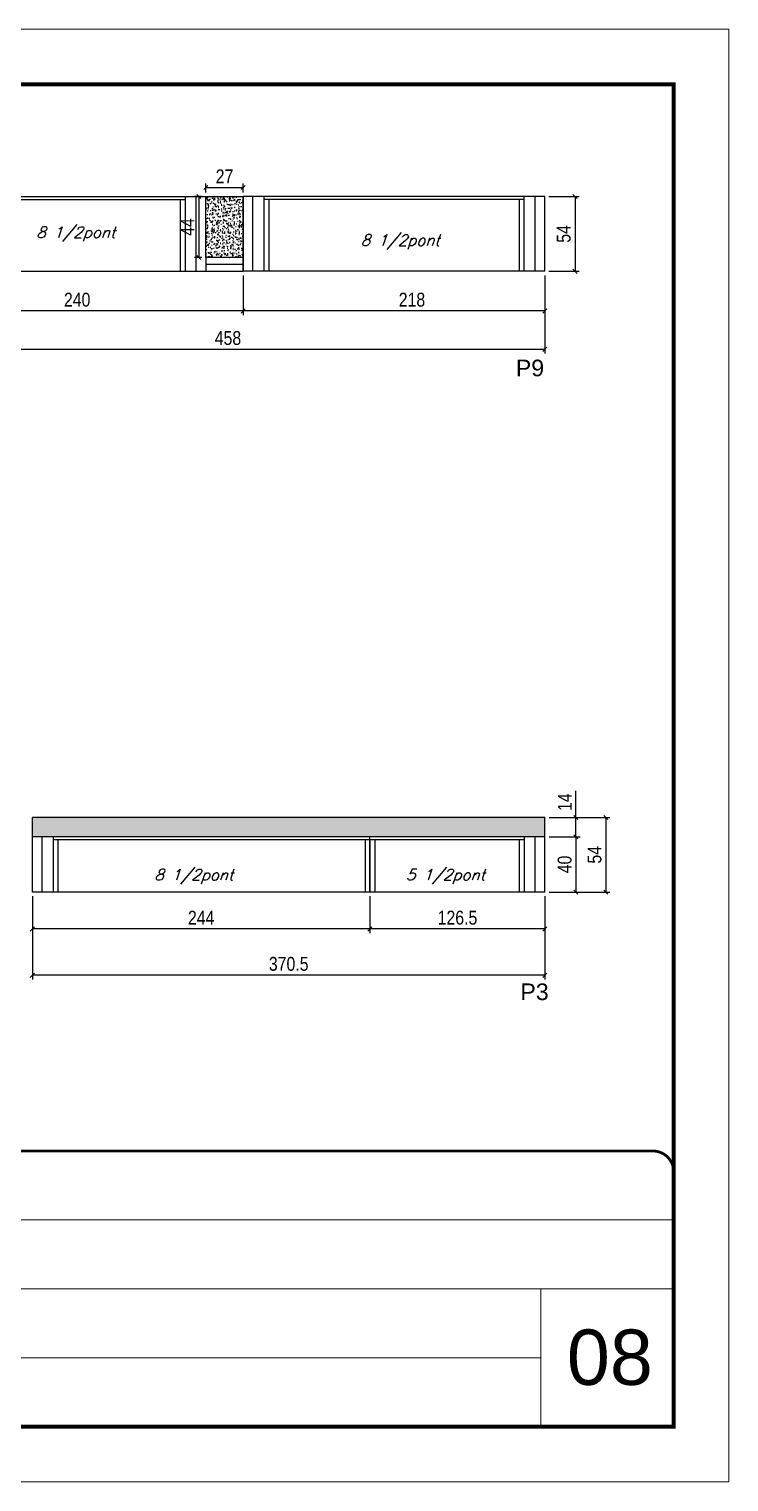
# Model space of a CAD drawing. Header units: millimetres. Extents: x 2921 to 9246, y 316 to 11751.
# Drawn here: x 8655 to 9161, y 8356 to 9406 of the extents above; entities that cross this region are included whole.
import ezdxf

# ---------------------------------------------------------------- set-up
doc = ezdxf.new("R2010")
doc.units = ezdxf.units.MM
doc.linetypes.add('CONTINUO', pattern=[0])
doc.linetypes.add('DASHED', pattern=[0.75, 0.5, -0.25])
for name, color, linetype in [('1', 3, 'Continuous'), ('5', 5, 'Continuous'), ('COTA', 241, 'Continuous'), ('Painéis', 200, 'Continuous'), ('SARR_2.2x7', 40, 'Continuous'), ('SARR_3.5x7', 81, 'Continuous'), ('SARR_EDITAR', 141, 'Continuous'), ('texto', 7, 'Continuous')]:
    doc.layers.add(name, color=color, linetype=linetype)
for name, color, linetype, lineweight in [('CARIMBO', 255, 'Continuous', 9), ('Folhas', 255, 'Continuous', 9), ('SARRAFO DE PRESSAO', 251, 'DASHED', 9)]:
    doc.layers.add(name, color=color, linetype=linetype, lineweight=lineweight)
doc.styles.add('arial', font='arial.ttf')
doc.styles.add('COTA TECNICA', font='techl___.ttf', dxfattribs={"height": 10})
doc.styles.add('COTA TECNICA-50', font='techl___.ttf', dxfattribs={"height": 10})
doc.styles.add('Romans', font='romans.shx')
doc.styles.get("Standard").update_dxf_attribs({"font": 'arial.ttf'})
doc.dimstyles.new('COTA PAINEL-50', dxfattribs={"dimtxt": 10, "dimasz": 3, "dimexe": 3, "dimexo": 3, "dimgap": 3, "dimtad": 1, "dimdec": 1, "dimzin": 12, "dimdsep": 46, "dimtxsty": 'COTA TECNICA-50', "dimblk1": 'OBLIQUE', "dimblk2": 'OBLIQUE', "dimsah": 1, "dimcen": 0.9, "dimclrd": 4, "dimclre": 4, "dimclrt": 240, "dimadec": 1, "dimazin": 3, "dimtfac": 1, "dimtdec": 1, "dimtmove": 0, "dimatfit": 3, "dimfxl": 1, "dimtolj": 1, "dimtzin": 12, "dimarcsym": 0})
doc.dimstyles.new('PAINEL', dxfattribs={"dimtxt": 10, "dimasz": 3, "dimexe": 3, "dimexo": 3, "dimgap": 3, "dimtad": 1, "dimdec": 1, "dimzin": 12, "dimdsep": 46, "dimtxsty": 'COTA TECNICA', "dimblk1": 'OBLIQUE', "dimblk2": 'OBLIQUE', "dimsah": 1, "dimcen": 0.9, "dimclrd": 4, "dimclre": 4, "dimclrt": 240, "dimadec": 1, "dimazin": 3, "dimtfac": 1, "dimtdec": 1, "dimtmove": 0, "dimatfit": 3, "dimfxl": 1, "dimtolj": 1, "dimtzin": 12, "dimarcsym": 0})

# ---------------------------------------------------------------- blocks, each defined once
blk = doc.blocks.new('9999999999')
at = {"color": 30, "linetype": 'CONTINUO'}
for p, q in [((98564.6, 34379.6), (99584, 34379.6)), ((98564.6, 34329.8), (99488, 34329.8)), ((99584, 34329.8), (99488, 34329.8)), ((99488, 34329.8), (99488, 34230.2)), ((98564.6, 34280), (99488, 34280))]:
    blk.add_line(p, q, dxfattribs=at)
at = {"color": 30, "linetype": 'CONTINUO', "const_width": 2}
blk.add_lwpolyline([(99584, 34230.2), (99584, 34414.4, 0.414214), (99569, 34429.4), (98229, 34429.4, 0.414214), (98214, 34414.4), (98214, 34245.2, 0.414214), (98229, 34230.2), (99584, 34230.2)], format="xyb", dxfattribs=at)
at = {"layer": 'Folhas'}
blk.add_lwpolyline([(98139, 34190.2), (99624, 34190.2), (99624, 35240.2), (98139, 35240.2)], close=True, dxfattribs=at)
at = {"layer": 'Folhas', "color": 30, "const_width": 3}
blk.add_lwpolyline([(98214, 34230.2), (99584, 34230.2), (99584, 35200.2), (98214, 35200.2)], close=True, dxfattribs=at)
blk = doc.blocks.new('_Oblique')
at = {"layer": '1', "color": 0, "lineweight": -2}
blk.add_line((-0.5, -0.5), (0.5, 0.5), dxfattribs=at)
blk = doc.blocks.new('*D809')
at = {"layer": 'COTA', "color": 4, "linetype": 'ByBlock', "lineweight": -2, "transparency": 16777216}
for p, q in [((8570, 9227.9), (8570, 9171.5)), ((9028, 9227.9), (9028, 9171.5)), ((8570, 9174.5), (9028, 9174.5))]:
    blk.add_line(p, q, dxfattribs=at)
at = {"layer": 'Defpoints', "color": 0, "linetype": 'ByBlock', "transparency": 16777216}
for p in [(8570, 9230.9), (9028, 9230.9), (9028, 9174.5)]:
    blk.add_point(p, dxfattribs=at)
at = {"layer": 'COTA', "color": 4, "linetype": 'ByBlock', "lineweight": -2, "transparency": 16777216, "xscale": 3, "yscale": 3, "zscale": 3, "rotation": 180}
blk.add_blockref('_Oblique', (8570, 9174.5), dxfattribs=at)
at = {"layer": 'COTA', "color": 4, "linetype": 'ByBlock', "lineweight": -2, "transparency": 16777216, "xscale": 3, "yscale": 3, "zscale": 3}
blk.add_blockref('_Oblique', (9028, 9174.5), dxfattribs=at)
at = {"layer": 'COTA', "color": 240, "linetype": 'ByBlock', "transparency": 16777216, "insert": (8799, 9182.6), "char_height": 10, "attachment_point": 5, "style": 'COTA TECNICA'}
blk.add_mtext('\\A1;458', dxfattribs=at)
blk = doc.blocks.new('*D1178')
at = {"layer": 'COTA', "color": 4, "lineweight": -2, "transparency": 16777216}
for p, q in [((8810, 9227.9), (8810, 9199.2)), ((9028, 9227.9), (9028, 9199.2)), ((9028, 9202.2), (8810, 9202.2))]:
    blk.add_line(p, q, dxfattribs=at)
at = {"layer": 'Defpoints', "color": 0, "transparency": 16777216}
for p in [(8810, 9230.9), (9028, 9230.9), (8810, 9202.2)]:
    blk.add_point(p, dxfattribs=at)
at = {"layer": 'COTA', "color": 4, "lineweight": -2, "transparency": 16777216, "xscale": 3, "yscale": 3, "zscale": 3, "rotation": 180}
blk.add_blockref('_Oblique', (8810, 9202.2), dxfattribs=at)
at = {"layer": 'COTA', "color": 4, "lineweight": -2, "transparency": 16777216, "xscale": 3, "yscale": 3, "zscale": 3}
blk.add_blockref('_Oblique', (9028, 9202.2), dxfattribs=at)
at = {"layer": 'COTA', "color": 240, "transparency": 16777216, "insert": (8932, 9210.3), "char_height": 10, "attachment_point": 5, "style": 'COTA TECNICA'}
blk.add_mtext('\\A1;218 ', dxfattribs=at)
blk = doc.blocks.new('*D810')
at = {"layer": 'COTA', "color": 4, "lineweight": -2, "transparency": 16777216}
for p, q in [((8570, 9227.9), (8570, 9199.2)), ((8810, 9227.9), (8810, 9199.2)), ((8810, 9202.2), (8570, 9202.2))]:
    blk.add_line(p, q, dxfattribs=at)
at = {"layer": 'Defpoints', "color": 0, "transparency": 16777216}
for p in [(8570, 9230.9), (8810, 9230.9), (8570, 9202.2)]:
    blk.add_point(p, dxfattribs=at)
at = {"layer": 'COTA', "color": 4, "lineweight": -2, "transparency": 16777216, "xscale": 3, "yscale": 3, "zscale": 3, "rotation": 180}
blk.add_blockref('_Oblique', (8570, 9202.2), dxfattribs=at)
at = {"layer": 'COTA', "color": 4, "lineweight": -2, "transparency": 16777216, "xscale": 3, "yscale": 3, "zscale": 3}
blk.add_blockref('_Oblique', (8810, 9202.2), dxfattribs=at)
at = {"layer": 'COTA', "color": 240, "transparency": 16777216, "insert": (8690, 9210.3), "char_height": 10, "attachment_point": 5, "style": 'COTA TECNICA'}
blk.add_mtext('\\A1;240', dxfattribs=at)
blk = doc.blocks.new('*D1179')
at = {"layer": 'COTA', "color": 4, "lineweight": -2, "transparency": 16777216}
for p, q in [((8783, 9287.9), (8783, 9294.4)), ((8810, 9287.9), (8810, 9294.4)), ((8783, 9291.4), (8810, 9291.4))]:
    blk.add_line(p, q, dxfattribs=at)
at = {"layer": 'Defpoints', "color": 0, "transparency": 16777216}
for p in [(8783, 9284.9), (8810, 9291.4), (8810, 9284.9)]:
    blk.add_point(p, dxfattribs=at)
at = {"layer": 'COTA', "color": 4, "lineweight": -2, "transparency": 16777216, "xscale": 3, "yscale": 3, "zscale": 3, "rotation": 180}
blk.add_blockref('_Oblique', (8783, 9291.4), dxfattribs=at)
at = {"layer": 'COTA', "color": 4, "lineweight": -2, "transparency": 16777216, "xscale": 3, "yscale": 3, "zscale": 3}
blk.add_blockref('_Oblique', (8810, 9291.4), dxfattribs=at)
at = {"layer": 'COTA', "color": 240, "transparency": 16777216, "insert": (8796.5, 9299.5), "char_height": 10, "attachment_point": 5, "style": 'COTA TECNICA'}
blk.add_mtext('\\A1;27', dxfattribs=at)
blk = doc.blocks.new('*D811')
at = {"layer": 'COTA', "color": 4, "lineweight": -2, "transparency": 16777216}
for p, q in [((9031, 9284.9), (9052.9, 9284.9)), ((9049.9, 9284.9), (9049.9, 9230.9)), ((9031, 9230.9), (9052.9, 9230.9))]:
    blk.add_line(p, q, dxfattribs=at)
at = {"layer": 'Defpoints', "color": 0, "transparency": 16777216}
for p in [(9028, 9284.9), (9028, 9230.9), (9049.9, 9230.9)]:
    blk.add_point(p, dxfattribs=at)
at = {"layer": 'COTA', "color": 4, "lineweight": -2, "transparency": 16777216, "xscale": 3, "yscale": 3, "zscale": 3}
for p, rotation in [((9049.9, 9284.9), 90), ((9049.9, 9230.9), 270)]:
    blk.add_blockref('_Oblique', p, dxfattribs=dict(at, rotation=rotation))
at = {"layer": 'COTA', "color": 240, "transparency": 16777216, "insert": (9041.7, 9257.9), "char_height": 10, "attachment_point": 5, "rotation": 90, "style": 'COTA TECNICA-50'}
blk.add_mtext('\\A1;54', dxfattribs=at)
blk = doc.blocks.new('*D1192')
at = {"layer": 'COTA', "color": 4, "lineweight": -2, "transparency": 16777216}
for p, q in [((8780, 9284.9), (8774.9, 9284.9)), ((8777.9, 9284.9), (8777.9, 9240.9)), ((8780, 9240.9), (8774.9, 9240.9))]:
    blk.add_line(p, q, dxfattribs=at)
at = {"layer": 'Defpoints', "color": 0, "transparency": 16777216}
for p in [(8783, 9284.9), (8777.9, 9240.9), (8783, 9240.9)]:
    blk.add_point(p, dxfattribs=at)
at = {"layer": 'COTA', "color": 4, "lineweight": -2, "transparency": 16777216, "xscale": 3, "yscale": 3, "zscale": 3}
for p, rotation in [((8777.9, 9284.9), 90), ((8777.9, 9240.9), 270)]:
    blk.add_blockref('_Oblique', p, dxfattribs=dict(at, rotation=rotation))
at = {"layer": 'COTA', "color": 240, "transparency": 16777216, "insert": (8769.8, 9262.9), "char_height": 10, "attachment_point": 5, "rotation": 90, "style": 'COTA TECNICA'}
blk.add_mtext('\\A1;44', dxfattribs=at)
blk = doc.blocks.new('*D1242')
at = {"layer": 'COTA', "color": 4, "linetype": 'ByBlock', "lineweight": -2, "transparency": 16777216}
for p, q in [((8901.6, 8779.2), (8901.6, 8752.6)), ((9028.1, 8779.2), (9028.1, 8752.6)), ((9028.1, 8755.6), (8901.6, 8755.6))]:
    blk.add_line(p, q, dxfattribs=at)
at = {"layer": 'Defpoints', "color": 0, "linetype": 'ByBlock', "transparency": 16777216}
for p in [(8901.6, 8782.2), (9028.1, 8782.2), (8901.6, 8755.6)]:
    blk.add_point(p, dxfattribs=at)
at = {"layer": 'COTA', "color": 4, "linetype": 'ByBlock', "lineweight": -2, "transparency": 16777216, "xscale": 3, "yscale": 3, "zscale": 3, "rotation": 180}
blk.add_blockref('_Oblique', (8901.6, 8755.6), dxfattribs=at)
at = {"layer": 'COTA', "color": 4, "linetype": 'ByBlock', "lineweight": -2, "transparency": 16777216, "xscale": 3, "yscale": 3, "zscale": 3}
blk.add_blockref('_Oblique', (9028.1, 8755.6), dxfattribs=at)
at = {"layer": 'COTA', "color": 240, "linetype": 'ByBlock', "transparency": 16777216, "insert": (8964.9, 8763.7), "char_height": 10, "attachment_point": 5, "style": 'COTA TECNICA'}
blk.add_mtext('\\A1;126.5', dxfattribs=at)
blk = doc.blocks.new('*D1243')
at = {"layer": 'COTA', "color": 4, "linetype": 'ByBlock', "lineweight": -2, "transparency": 16777216}
for p, q in [((8657.6, 8779.2), (8657.6, 8752.6)), ((8901.6, 8779.2), (8901.6, 8752.6)), ((8901.6, 8755.6), (8657.6, 8755.6))]:
    blk.add_line(p, q, dxfattribs=at)
at = {"layer": 'Defpoints', "color": 0, "linetype": 'ByBlock', "transparency": 16777216}
for p in [(8657.6, 8782.2), (8901.6, 8782.2), (8657.6, 8755.6)]:
    blk.add_point(p, dxfattribs=at)
at = {"layer": 'COTA', "color": 4, "linetype": 'ByBlock', "lineweight": -2, "transparency": 16777216, "xscale": 3, "yscale": 3, "zscale": 3, "rotation": 180}
blk.add_blockref('_Oblique', (8657.6, 8755.6), dxfattribs=at)
at = {"layer": 'COTA', "color": 4, "linetype": 'ByBlock', "lineweight": -2, "transparency": 16777216, "xscale": 3, "yscale": 3, "zscale": 3}
blk.add_blockref('_Oblique', (8901.6, 8755.6), dxfattribs=at)
at = {"layer": 'COTA', "color": 240, "linetype": 'ByBlock', "transparency": 16777216, "insert": (8779.6, 8763.7), "char_height": 10, "width": 210.731, "attachment_point": 5, "style": 'COTA TECNICA'}
blk.add_mtext('\\A1;244', dxfattribs=at)
blk = doc.blocks.new('*D1244')
at = {"layer": 'COTA', "color": 4, "linetype": 'ByBlock', "lineweight": -2, "transparency": 16777216}
for p, q in [((8657.6, 8779.2), (8657.6, 8719.1)), ((9028.1, 8779.2), (9028.1, 8719.1)), ((9028.1, 8722.1), (8657.6, 8722.1))]:
    blk.add_line(p, q, dxfattribs=at)
at = {"layer": 'Defpoints', "color": 0, "linetype": 'ByBlock', "transparency": 16777216}
for p in [(8657.6, 8782.2), (9028.1, 8782.2), (8657.6, 8722.1)]:
    blk.add_point(p, dxfattribs=at)
at = {"layer": 'COTA', "color": 4, "linetype": 'ByBlock', "lineweight": -2, "transparency": 16777216, "xscale": 3, "yscale": 3, "zscale": 3, "rotation": 180}
blk.add_blockref('_Oblique', (8657.6, 8722.1), dxfattribs=at)
at = {"layer": 'COTA', "color": 4, "linetype": 'ByBlock', "lineweight": -2, "transparency": 16777216, "xscale": 3, "yscale": 3, "zscale": 3}
blk.add_blockref('_Oblique', (9028.1, 8722.1), dxfattribs=at)
at = {"layer": 'COTA', "color": 240, "linetype": 'ByBlock', "transparency": 16777216, "insert": (8842.9, 8730.3), "char_height": 10, "attachment_point": 5, "style": 'COTA TECNICA'}
blk.add_mtext('\\A1;370.5', dxfattribs=at)
blk = doc.blocks.new('*D1245')
at = {"layer": 'COTA', "color": 4, "lineweight": -2, "transparency": 16777216}
for p, q in [((9031.1, 8822.2), (9053.5, 8822.2)), ((9050.5, 8822.2), (9050.5, 8782.2)), ((9031.1, 8782.2), (9053.5, 8782.2))]:
    blk.add_line(p, q, dxfattribs=at)
at = {"layer": 'Defpoints', "color": 0, "transparency": 16777216}
for p in [(9028.1, 8822.2), (9028.1, 8782.2), (9050.5, 8782.2)]:
    blk.add_point(p, dxfattribs=at)
at = {"layer": 'COTA', "color": 4, "lineweight": -2, "transparency": 16777216, "xscale": 3, "yscale": 3, "zscale": 3}
for p, rotation in [((9050.5, 8822.2), 90), ((9050.5, 8782.2), 270)]:
    blk.add_blockref('_Oblique', p, dxfattribs=dict(at, rotation=rotation))
at = {"layer": 'COTA', "color": 240, "transparency": 16777216, "insert": (9042.4, 8802.2), "char_height": 10, "attachment_point": 5, "rotation": 90, "style": 'COTA TECNICA-50'}
blk.add_mtext('\\A1;40', dxfattribs=at)
blk = doc.blocks.new('*D1246')
at = {"layer": 'COTA', "color": 4, "lineweight": -2, "transparency": 16777216}
for p, q in [((9050.5, 8836.2), (9050.5, 8855.3)), ((9031.1, 8836.2), (9053.5, 8836.2)), ((9050.5, 8822.2), (9050.5, 8836.2)), ((9031.1, 8822.2), (9053.5, 8822.2))]:
    blk.add_line(p, q, dxfattribs=at)
at = {"layer": 'Defpoints', "color": 0, "transparency": 16777216}
for p in [(9028.1, 8836.2), (9050.5, 8836.2), (9028.1, 8822.2)]:
    blk.add_point(p, dxfattribs=at)
at = {"layer": 'COTA', "color": 4, "lineweight": -2, "transparency": 16777216, "xscale": 3, "yscale": 3, "zscale": 3}
for p, rotation in [((9050.5, 8836.2), 90), ((9050.5, 8822.2), 270)]:
    blk.add_blockref('_Oblique', p, dxfattribs=dict(at, rotation=rotation))
at = {"layer": 'COTA', "color": 240, "transparency": 16777216, "insert": (9042.5, 8847.2), "char_height": 10, "attachment_point": 5, "rotation": 90, "style": 'COTA TECNICA-50'}
blk.add_mtext('\\A1;14', dxfattribs=at)
blk = doc.blocks.new('*D1247')
at = {"layer": 'COTA', "color": 4, "lineweight": -2, "transparency": 16777216}
for p, q in [((9031.1, 8836.2), (9075.1, 8836.2)), ((9072.1, 8836.2), (9072.1, 8782.2)), ((9031.1, 8782.2), (9075.1, 8782.2))]:
    blk.add_line(p, q, dxfattribs=at)
at = {"layer": 'Defpoints', "color": 0, "transparency": 16777216}
for p in [(9028.1, 8836.2), (9028.1, 8782.2), (9072.1, 8782.2)]:
    blk.add_point(p, dxfattribs=at)
at = {"layer": 'COTA', "color": 4, "lineweight": -2, "transparency": 16777216, "xscale": 3, "yscale": 3, "zscale": 3}
for p, rotation in [((9072.1, 8836.2), 90), ((9072.1, 8782.2), 270)]:
    blk.add_blockref('_Oblique', p, dxfattribs=dict(at, rotation=rotation))
at = {"layer": 'COTA', "color": 240, "transparency": 16777216, "insert": (9064, 8809.2), "char_height": 10, "attachment_point": 5, "rotation": 90, "style": 'COTA TECNICA-50'}
blk.add_mtext('\\A1;54', dxfattribs=at)

msp = doc.modelspace()

# ---------------------------------------------------------------- hatches: boundary and pattern name
at = {"layer": 'COTA', "linetype": 'ByBlock'}
h = msp.add_hatch(dxfattribs=at)
h.set_pattern_fill('AR-CONC', color=256, scale=0.03)
h.set_pattern_definition([(50, (6761.2533, -7270.898), (5.4655401, -0.4781726), [0.5715, -6.2865]), (355, (6761.2533, -7270.898), (-1.0573026, 5.7317054), [0.4572, -5.0292175]), (100.451445, (6761.709, -7270.9377), (4.4082374, 5.2535326), [0.4857003, -5.3427073]), (46.1842, (6761.253, -7269.374), (8.1323712, -1.2612698), [0.85725, -9.42975]), (96.63556, (6761.931, -7269.479), (7.122124, 7.4227837), [0.7285507, -8.0140682]), (351.18415, (6761.253, -7269.374), (7.122124, 7.4227837), [0.685799, -7.543792]), (21, (6762.0153, -7269.755), (4.5484317, -3.067956), [0.5715, -6.2865]), (326, (6762.0153, -7269.755), (1.8540609, 5.525639), [0.4572, -5.0292]), (71.451445, (6762.3944, -7270.0105), (6.4024926, 2.457683), [0.4857003, -5.3426981]), (37.5, (6761.2533, -7270.8979), (0.0926581, 2.53665117), [0, -4.96824, 0, -5.1054, 0, -5.04825]), (7.5, (6761.2533, -7270.8979), (2.00458988, 3.00541724), [0, -2.91084, 0, -4.85394, 0, -1.92405]), (327.5, (6759.554, -7270.8979), (4.06771786, -0.17186232), [0, -1.905, 0, -5.9436, 0, -7.8867]), (317.5, (6758.792, -7270.898), (4.44387544, 0.7627947), [0, -2.4765, 0, -3.94716, 0, -5.6007])])
h.paths.add_polyline_path([(8782.97, 9284.93), (8782.97, 9270.93), (8782.97, 9240.93), (8809.97, 9240.93), (8809.97, 9284.93)])
h = msp.add_hatch(dxfattribs=at)
h.set_pattern_fill('AR-CONC', color=256, scale=0.03)
h.set_pattern_definition([(50, (-122416.965, -25061.775), (5.46554007, -0.47817257), [0.5715, -6.2865]), (355, (-122416.965, -25061.775), (-1.05730264, 5.73170536), [0.4572, -5.02921753]), (100.4514447, (-122416.5097, -25061.815), (4.40823741, 5.25353256), [0.48570026, -5.34270734]), (46.1842, (-122416.965, -25060.251), (8.13237123, -1.26126984), [0.85725, -9.42975]), (96.6355576, (-122416.2874, -25060.356), (7.122124, 7.42278374), [0.7285507, -8.01406824]), (351.184151, (-122416.965, -25060.251), (7.122124, 7.42278374), [0.685799, -7.54379196]), (21, (-122416.203, -25060.632), (4.54843174, -3.06795595), [0.5715, -6.2865]), (326, (-122416.203, -25060.632), (1.85406085, 5.52563898), [0.4572, -5.0292]), (71.451445, (-122415.824, -25060.8877), (6.40249258, 2.45768307), [0.48570026, -5.34269813]), (37.5, (-122416.9651, -25061.775), (0.092658098, 2.536651166), [0, -4.96824, 0, -5.1054, 0, -5.04825]), (7.5, (-122416.965, -25061.775), (2.004589875, 3.005417245), [0, -2.91084, 0, -4.85394, 0, -1.92405]), (327.5, (-122418.6644, -25061.775), (4.067717855, -0.17186232), [0, -1.905, 0, -5.9436, 0, -7.8867]), (317.5, (-122419.4264, -25061.775), (4.44387544, 0.76279473), [0, -2.4765, 0, -3.94716, 0, -5.6007])])
h.paths.add_polyline_path([(9028.1, 8822.18), (9028.1, 8836.18), (8657.6, 8836.18), (8657.6, 8822.18)])

# ---------------------------------------------------------------- linework, layer by layer
for p, q in [((8782.97, 9284.93), (8809.97, 9284.93)), ((9027.97, 9284.93), (8809.97, 9284.93)), ((9027.97, 9284.93), (9027.97, 9284.93)), ((9028.1, 8836.18), (8657.6, 8836.18)), ((8657.6, 8822.18), (8657.6, 8836.18)), ((9028.1, 8822.18), (9028.1, 8836.18))]:
    msp.add_line(p, q, dxfattribs=at)
at = {"layer": 'Painéis', "linetype": 'ByBlock'}
for p, q in [((8569.97, 9284.93), (8782.97, 9284.93)), ((9027.97, 9284.93), (8809.97, 9284.93)), ((8809.97, 9230.93), (8809.97, 9284.93)), ((9027.97, 9230.93), (9027.97, 9284.93)), ((9027.97, 9230.93), (9027.97, 9284.93)), ((8569.97, 9230.93), (8809.97, 9230.93)), ((9027.97, 9230.93), (8809.97, 9230.93)), ((9028.1, 8822.18), (8657.6, 8822.18)), ((8657.6, 8782.18), (8657.6, 8822.18)), ((8901.6, 8782.18), (8901.6, 8822.18)), ((9028.1, 8782.18), (9028.1, 8822.18)), ((9028.1, 8782.18), (8657.6, 8782.18))]:
    msp.add_line(p, q, dxfattribs=at)
at = {"layer": 'Painéis'}
for p, q in [((8782.97, 9240.93), (8782.97, 9284.93)), ((8809.97, 9240.93), (8782.97, 9240.93)), ((8809.97, 9230.93), (8809.97, 9240.93))]:
    msp.add_line(p, q, dxfattribs=at)
at = {"layer": 'SARR_2.2x7', "linetype": 'Continuous'}
for p, q in [((8584.97, 9282.73), (8767.97, 9282.73)), ((8775.97, 9230.93), (8775.97, 9284.93)), ((8816.97, 9230.93), (8816.97, 9284.93)), ((9012.97, 9282.73), (8824.97, 9282.73)), ((9020.97, 9230.93), (9020.97, 9284.93)), ((8782.97, 9240.93), (8782.97, 9230.93)), ((8664.6, 8782.18), (8664.6, 8822.18)), ((9021.1, 8782.18), (9021.1, 8822.18)), ((8901.6, 8819.98), (8672.6, 8819.98)), ((9013.1, 8819.98), (8901.6, 8819.98))]:
    msp.add_line(p, q, dxfattribs=at)
at = {"layer": 'SARR_3.5x7'}
for p, q in [((8764.47, 9282.73), (8764.47, 9230.93)), ((8767.97, 9284.93), (8767.97, 9230.93)), ((8809.97, 9284.93), (8809.97, 9230.93)), ((8824.97, 9284.93), (8824.97, 9230.93)), ((8828.47, 9282.73), (8828.47, 9230.93)), ((9009.47, 9282.73), (9009.47, 9230.93)), ((9012.97, 9284.93), (9012.97, 9230.93)), ((8813.47, 9230.93), (8809.97, 9230.93)), ((8672.6, 8822.18), (8672.6, 8782.18)), ((9013.1, 8822.18), (9013.1, 8782.18)), ((8676.1, 8819.98), (8676.1, 8782.18)), ((8898.1, 8819.98), (8898.1, 8782.18)), ((8901.6, 8819.98), (8901.6, 8782.18)), ((8905.1, 8819.98), (8905.1, 8782.18)), ((9009.6, 8819.98), (9009.6, 8782.18)), ((8676.1, 8782.18), (8672.6, 8782.18)), ((8901.6, 8782.18), (8898.1, 8782.18)), ((8905.1, 8782.18), (8901.6, 8782.18))]:
    msp.add_line(p, q, dxfattribs=at)
at = {"layer": 'SARR_EDITAR'}
msp.add_line((8782.97, 9235.93), (8809.97, 9235.93), dxfattribs=at)

# ---------------------------------------------------------------- block references
at = {"layer": 'SARRAFO DE PRESSAO', "color": 6, "linetype": 'ByBlock'}
msp.add_blockref('9999999999', (-90462.85, -25834.26), dxfattribs=at)

# ---------------------------------------------------------------- texts
at = {"layer": '5', "linetype": 'Continuous'}
for s, p in [('P9', (9007.06, 9155.01)), ('P3', (9010.37, 8704.18))]:
    msp.add_text(s, height=12, rotation=0.00004, dxfattribs=at).set_placement(p)
at = {"layer": 'CARIMBO', "style": 'arial'}
msp.add_text('08', height=40, dxfattribs=at).set_placement((9043.99, 8426.09))
at = {"layer": 'texto', "color": 2, "char_height": 8, "attachment_point": 5, "style": 'Romans'}
for s, insert in [('{\\Q19;\\C256;8 1/2pont}', (8689, 9257.74)), ('{\\Q19;\\C256;8 1/2pont}', (8923.55, 9252.04)), ('{\\Q19;\\C256;8 1/2pont}', (8774.3, 8793.4)), ('{\\Q19;\\C256;5 1/2pont}', (8956.2, 8793.4))]:
    msp.add_mtext(s, dxfattribs=dict(at, insert=insert))

# ---------------------------------------------------------------- dimensions: what is measured, and where the dimension line sits
at = {"layer": 'COTA'}
for base, p1, p2, picture, middle in [((8809.97, 9291.42), (8782.97, 9284.93), (8809.97, 9284.93), '*D1179', (8796.47, 9299.49)), ((8569.97, 9202.24), (8809.97, 9230.93), (8569.97, 9230.93), '*D810', (8689.97, 9210.34))]:
    dim = msp.add_linear_dim(base=base, p1=p1, p2=p2, dimstyle='PAINEL', dxfattribs=at)
    dim.commit()
    dim.dimension.update_dxf_attribs({"geometry": picture, "text_midpoint": middle})
for base, p1, p2, dimstyle, picture, middle in [((8777.89, 9240.93), (8782.97, 9284.93), (8782.97, 9240.93), 'PAINEL', '*D1192', (8769.81, 9262.93)), ((9049.86, 9230.93), (9027.97, 9284.93), (9027.97, 9230.93), 'COTA PAINEL-50', '*D811', (9041.75, 9257.93)), ((9050.53, 8836.18), (9028.1, 8822.18), (9028.1, 8836.18), 'COTA PAINEL-50', '*D1246', (9042.46, 8847.24)), ((9072.15, 8782.18), (9028.1, 8836.18), (9028.1, 8782.18), 'COTA PAINEL-50', '*D1247', (9064.04, 8809.18)), ((9050.53, 8782.18), (9028.1, 8822.18), (9028.1, 8782.18), 'COTA PAINEL-50', '*D1245', (9042.43, 8802.18))]:
    dim = msp.add_linear_dim(base=base, p1=p1, p2=p2, angle=90, dimstyle=dimstyle, dxfattribs=at)
    dim.commit()
    dim.dimension.update_dxf_attribs({"geometry": picture, "text_midpoint": middle})
at = {"layer": 'COTA', "linetype": 'ByBlock'}
for base, p1, p2, picture, middle in [((9027.97, 9174.51), (8569.97, 9230.93), (9027.97, 9230.93), '*D809', (8798.97, 9182.64)), ((8657.6, 8722.1), (9028.1, 8782.18), (8657.6, 8782.18), '*D1244', (8842.85, 8730.32)), ((8901.6, 8755.64), (9028.1, 8782.18), (8901.6, 8782.18), '*D1242', (8964.85, 8763.75))]:
    dim = msp.add_linear_dim(base=base, p1=p1, p2=p2, angle=180, dimstyle='PAINEL', dxfattribs=at)
    dim.commit()
    dim.dimension.update_dxf_attribs({"geometry": picture, "text_midpoint": middle})
at = {"layer": 'COTA'}
dim = msp.add_linear_dim(base=(8809.97, 9202.24), p1=(9027.97, 9230.93), p2=(8809.97, 9230.93), angle=180, text='<> ', dimstyle='PAINEL', dxfattribs=at)
dim.commit()
dim.dimension.update_dxf_attribs({"geometry": '*D1178', "text_midpoint": (8931.97, 9202.24), "dimtype": 160})
at = {"layer": 'COTA', "linetype": 'ByBlock'}
dim = msp.add_linear_dim(base=(8657.6, 8755.64), p1=(8901.6, 8782.18), p2=(8657.6, 8782.18), angle=180, dimstyle='PAINEL', override={"dimtmove": 1}, dxfattribs=at)
dim.commit()
dim.dimension.update_dxf_attribs({"geometry": '*D1243', "text_midpoint": (8779.6, 8763.71)})

doc.saveas('drawing.dxf')
